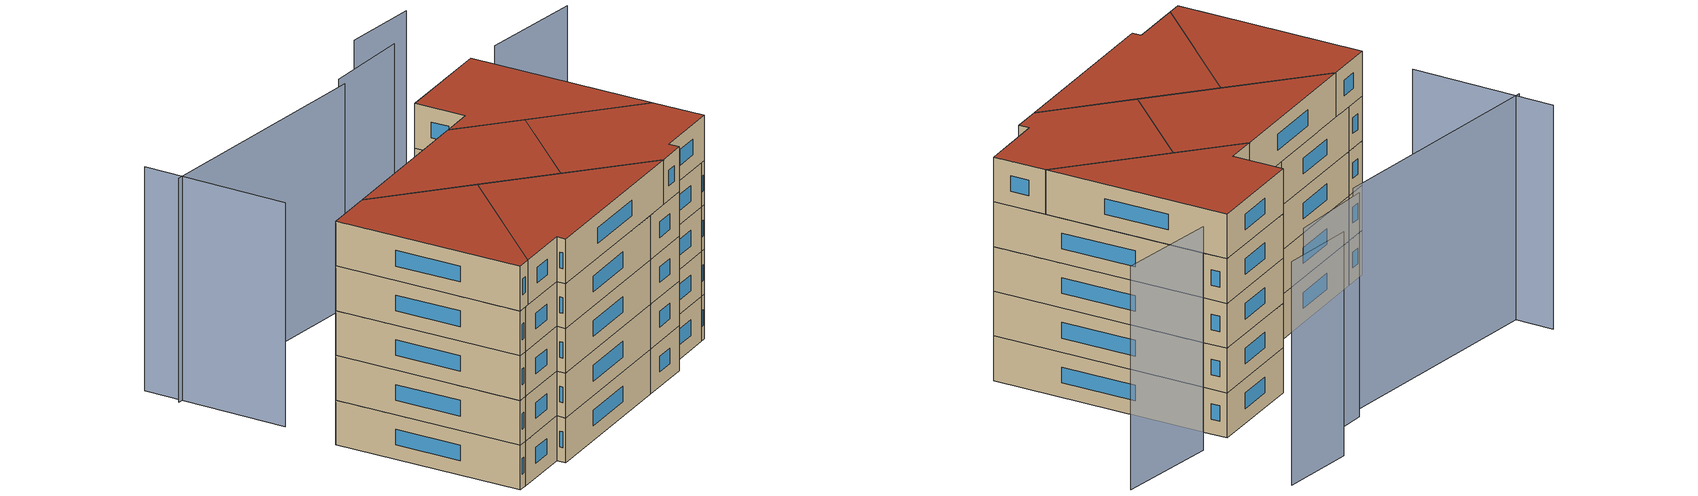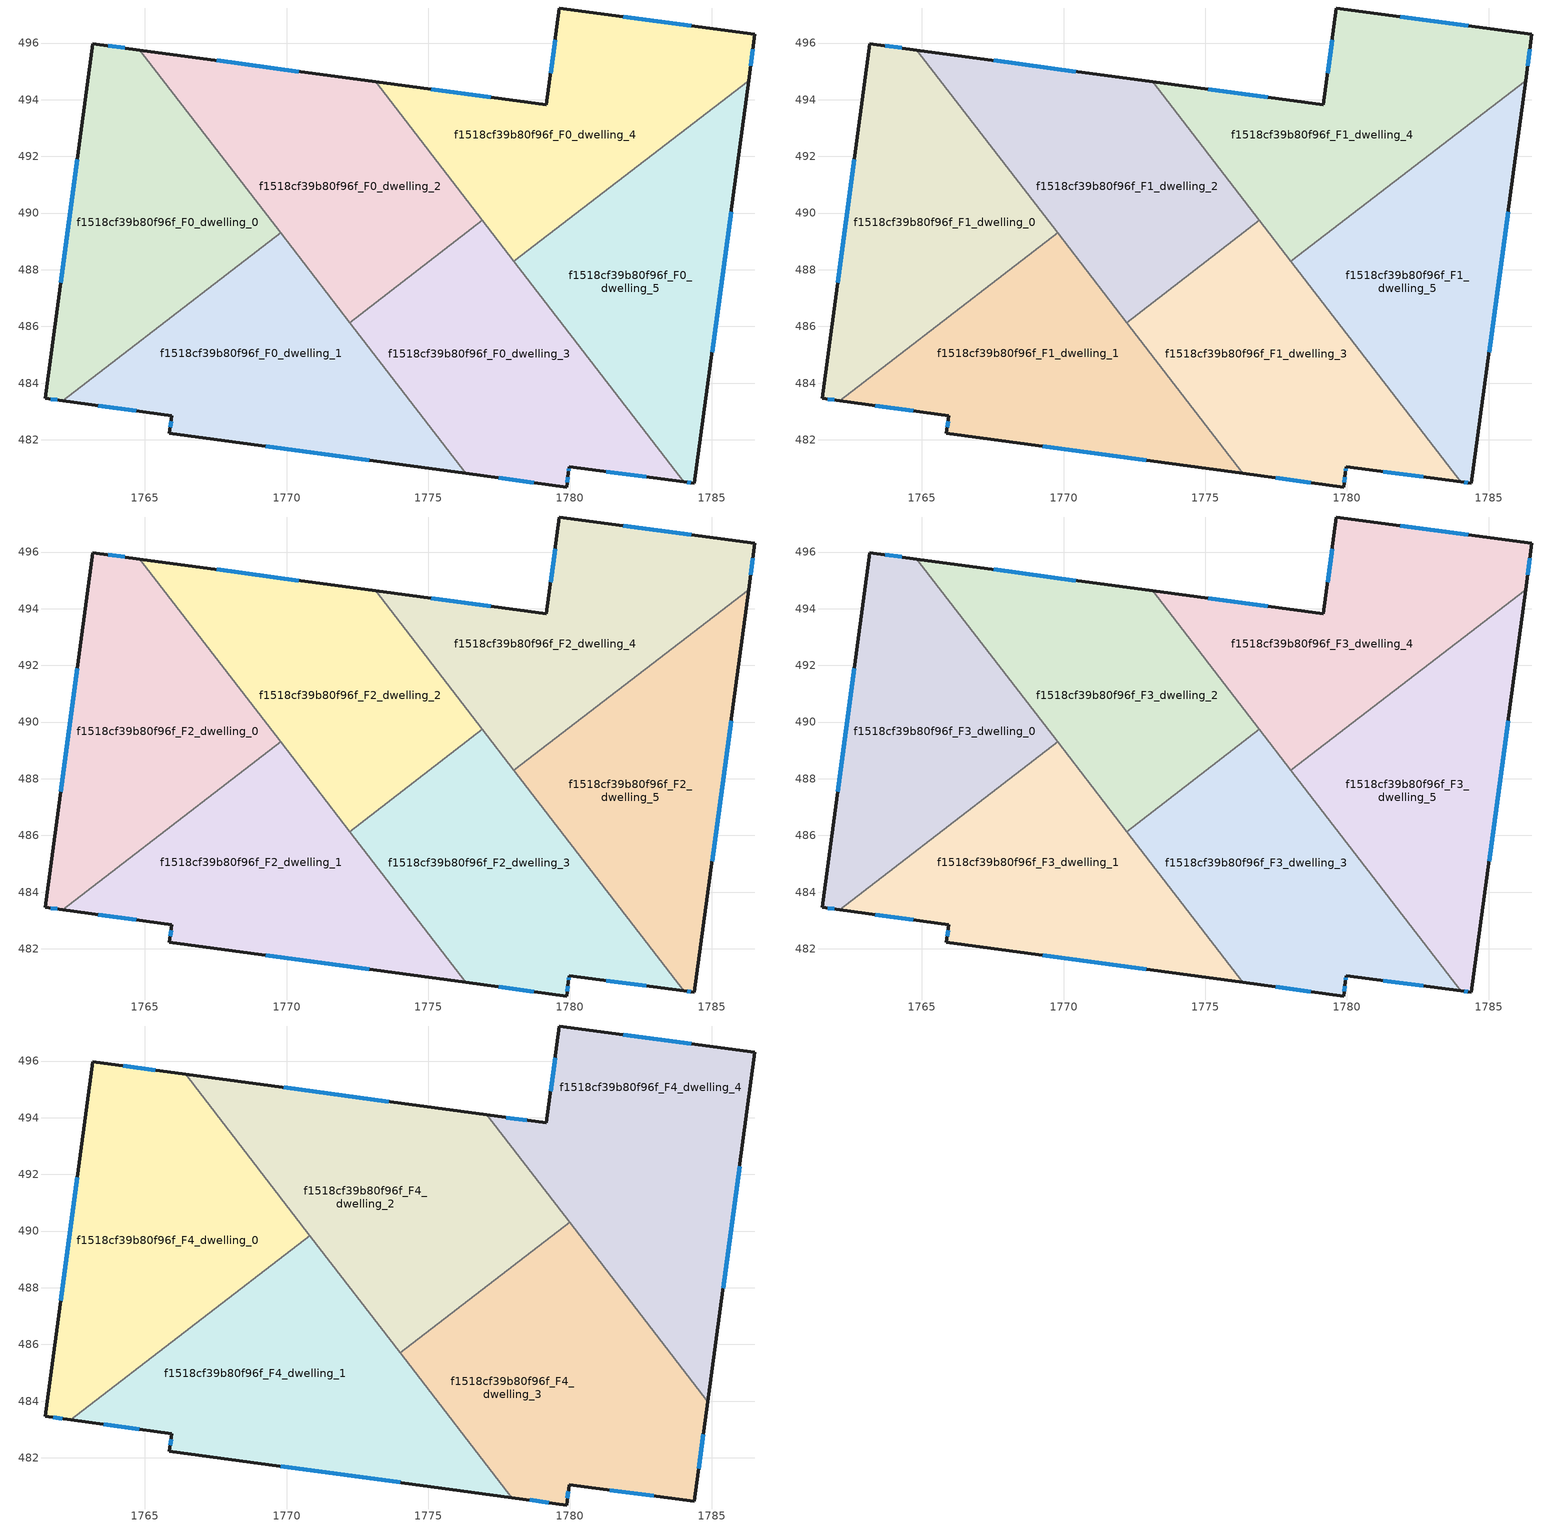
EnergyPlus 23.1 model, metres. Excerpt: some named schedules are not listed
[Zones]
f1518cf39b80f96f_F0_dwelling_0
 floor ground (EU_floor_Construction): 1764.82,495.75 1769.79,489.3 1762.11,483.38 1761.48,483.47 1763.17,495.98 z0
 wall outside (EU_wall_Construction): 1764.82,495.75 1763.17,495.98 1761.48,483.47 1762.11,483.38 z0:3
 wall to f1518cf39b80f96f_F0_dwelling_1 (EU_wall_Construction): 1762.11,483.38 1769.79,489.3 z0:3
 wall to f1518cf39b80f96f_F0_dwelling_2 (EU_wall_Construction): 1769.79,489.3 1764.82,495.75 z0:3
 window (EU_Window_Construction): 1764.29,495.82 1763.71,495.9 / 1761.68,483.44 1761.9,483.41 / 1762.62,491.91 1762.03,487.53 z0.98:2.02
f1518cf39b80f96f_F0_dwelling_1
 floor ground (EU_floor_Construction): 1769.79,489.3 1776.33,480.82 1765.87,482.24 1765.96,482.86 1762.11,483.38 z0
 wall outside (EU_wall_Construction): 1762.11,483.38 1765.96,482.86 1765.87,482.24 1776.33,480.82 z0:3
 wall to f1518cf39b80f96f_F0_dwelling_3 (EU_wall_Construction): 1776.33,480.82 1772.23,486.14 z0:3
 wall to f1518cf39b80f96f_F0_dwelling_2 (EU_wall_Construction): 1772.23,486.14 1769.79,489.3 z0:3
 window (EU_Window_Construction): 1765.93,482.65 1765.9,482.44 / 1763.36,483.21 1764.7,483.03 / 1769.27,481.77 1772.93,481.28 z0.98:2.02
f1518cf39b80f96f_F0_dwelling_2
 floor ground (EU_floor_Construction): 1773.14,494.63 1776.91,489.74 1772.23,486.14 1764.82,495.75 z0
 wall outside (EU_wall_Construction): 1773.14,494.63 1764.82,495.75 z0:3
 wall to f1518cf39b80f96f_F0_dwelling_3 (EU_wall_Construction): 1772.23,486.14 1776.91,489.74 z0:3
 wall to f1518cf39b80f96f_F0_dwelling_4 (EU_wall_Construction): 1776.91,489.74 1773.14,494.63 z0:3
 window (EU_Window_Construction): 1770.44,494.99 1767.53,495.39 z0.98:2.02
f1518cf39b80f96f_F0_dwelling_3
 floor ground (EU_floor_Construction): 1776.91,489.74 1784.01,480.52 1779.97,481.06 1779.94,480.84 1779.88,480.34 1776.33,480.82 1772.23,486.14 z0
 wall outside (EU_wall_Construction): 1776.33,480.82 1779.88,480.34 1779.94,480.84 1779.97,481.06 1784.01,480.52 z0:3
 wall to f1518cf39b80f96f_F0_dwelling_5 (EU_wall_Construction): 1784.01,480.52 1778.02,488.3 z0:3
 wall to f1518cf39b80f96f_F0_dwelling_4 (EU_wall_Construction): 1778.02,488.29 1776.91,489.74 z0:3
 window (EU_Window_Construction): 1779.9,480.5 1779.92,480.67 / 1777.48,480.66 1778.72,480.49 / 1781.28,480.88 1782.7,480.69 / 1779.95,480.91 1779.96,480.98 z0.98:2.02
f1518cf39b80f96f_F0_dwelling_4
 floor ground (EU_floor_Construction): 1786.53,496.31 1786.31,494.68 1778.02,488.29 1773.14,494.63 1779.17,493.82 1779.63,497.24 z0
 wall outside (EU_wall_Construction): 1786.31,494.68 1786.53,496.31 1779.63,497.24 1779.17,493.82 1773.14,494.63 z0:3
 wall to f1518cf39b80f96f_F0_dwelling_5 (EU_wall_Construction): 1778.02,488.29 1786.31,494.68 z0:3
 window (EU_Window_Construction): 1779.48,496.12 1779.32,494.93 / 1784.28,496.61 1781.87,496.93 / 1786.38,495.21 1786.46,495.78 / 1777.21,494.08 1775.1,494.36 z0.98:2.02
f1518cf39b80f96f_F0_dwelling_5
 floor ground (EU_floor_Construction): 1786.31,494.68 1784.39,480.47 1784.01,480.52 1778.02,488.29 z0
 wall outside (EU_wall_Construction): 1784.01,480.52 1784.39,480.47 1786.31,494.68 z0:3
 window (EU_Window_Construction): 1785.01,485.09 1785.68,490.06 / 1784.13,480.5 1784.27,480.48 z0.98:2.02
f1518cf39b80f96f_F1_dwelling_0
 floor to f1518cf39b80f96f_F0_dwelling_0 (EU_floor_Construction): 1764.82,495.75 1769.79,489.3 1762.11,483.38 1761.48,483.47 1763.17,495.98 z3
 wall outside (EU_wall_Construction): 1764.82,495.75 1763.17,495.98 1761.48,483.47 1762.11,483.38 z3:6
 wall to f1518cf39b80f96f_F1_dwelling_1 (EU_wall_Construction): 1762.11,483.38 1769.79,489.3 z3:6
 wall to f1518cf39b80f96f_F1_dwelling_2 (EU_wall_Construction): 1769.79,489.3 1764.82,495.75 z3:6
 window (EU_Window_Construction): 1764.29,495.82 1763.71,495.9 / 1761.68,483.44 1761.9,483.41 / 1762.62,491.91 1762.03,487.53 z3.98:5.02
f1518cf39b80f96f_F1_dwelling_1
 floor to f1518cf39b80f96f_F0_dwelling_1 (EU_floor_Construction): 1769.79,489.3 1776.33,480.82 1765.87,482.24 1765.96,482.86 1762.11,483.38 z3
 wall outside (EU_wall_Construction): 1762.11,483.38 1765.96,482.86 1765.87,482.24 1776.33,480.82 z3:6
 wall to f1518cf39b80f96f_F1_dwelling_3 (EU_wall_Construction): 1776.33,480.82 1772.23,486.14 z3:6
 wall to f1518cf39b80f96f_F1_dwelling_2 (EU_wall_Construction): 1772.23,486.14 1769.79,489.3 z3:6
 window (EU_Window_Construction): 1765.93,482.65 1765.9,482.44 / 1763.36,483.21 1764.7,483.03 / 1769.27,481.77 1772.93,481.28 z3.98:5.02
f1518cf39b80f96f_F1_dwelling_2
 floor to f1518cf39b80f96f_F0_dwelling_2 (EU_floor_Construction): 1773.14,494.63 1776.91,489.74 1772.23,486.14 1764.82,495.75 z3
 wall outside (EU_wall_Construction): 1773.14,494.63 1764.82,495.75 z3:6
 wall to f1518cf39b80f96f_F1_dwelling_3 (EU_wall_Construction): 1772.23,486.14 1776.91,489.74 z3:6
 wall to f1518cf39b80f96f_F1_dwelling_4 (EU_wall_Construction): 1776.91,489.74 1773.14,494.63 z3:6
 window (EU_Window_Construction): 1770.44,494.99 1767.53,495.39 z3.98:5.02
f1518cf39b80f96f_F1_dwelling_3
 floor to f1518cf39b80f96f_F0_dwelling_3 (EU_floor_Construction): 1776.91,489.74 1784.01,480.52 1779.97,481.06 1779.94,480.84 1779.88,480.34 1776.33,480.82 1772.23,486.14 z3
 wall outside (EU_wall_Construction): 1776.33,480.82 1779.88,480.34 1779.94,480.84 1779.97,481.06 1784.01,480.52 z3:6
 wall to f1518cf39b80f96f_F1_dwelling_5 (EU_wall_Construction): 1784.01,480.52 1778.02,488.3 z3:6
 wall to f1518cf39b80f96f_F1_dwelling_4 (EU_wall_Construction): 1778.02,488.29 1776.91,489.74 z3:6
 window (EU_Window_Construction): 1779.9,480.5 1779.92,480.67 / 1777.48,480.66 1778.72,480.49 / 1781.28,480.88 1782.7,480.69 / 1779.95,480.91 1779.96,480.98 z3.98:5.02
f1518cf39b80f96f_F1_dwelling_4
 floor to f1518cf39b80f96f_F0_dwelling_4 (EU_floor_Construction): 1786.53,496.31 1786.31,494.68 1778.02,488.29 1773.14,494.63 1779.17,493.82 1779.63,497.24 z3
 wall outside (EU_wall_Construction): 1786.31,494.68 1786.53,496.31 1779.63,497.24 1779.17,493.82 1773.14,494.63 z3:6
 wall to f1518cf39b80f96f_F1_dwelling_5 (EU_wall_Construction): 1778.02,488.29 1786.31,494.68 z3:6
 window (EU_Window_Construction): 1779.48,496.12 1779.32,494.93 / 1784.28,496.61 1781.87,496.93 / 1786.38,495.21 1786.46,495.78 / 1777.21,494.08 1775.1,494.36 z3.98:5.02
f1518cf39b80f96f_F1_dwelling_5
 floor to f1518cf39b80f96f_F0_dwelling_5 (EU_floor_Construction): 1786.31,494.68 1784.39,480.47 1784.01,480.52 1778.02,488.29 z3
 wall outside (EU_wall_Construction): 1784.01,480.52 1784.39,480.47 1786.31,494.68 z3:6
 window (EU_Window_Construction): 1785.01,485.09 1785.68,490.06 / 1784.13,480.5 1784.27,480.48 z3.98:5.02
f1518cf39b80f96f_F2_dwelling_0
 floor to f1518cf39b80f96f_F1_dwelling_0 (EU_floor_Construction): 1764.82,495.75 1769.79,489.3 1762.11,483.38 1761.48,483.47 1763.17,495.98 z6
 wall outside (EU_wall_Construction): 1764.82,495.75 1763.17,495.98 1761.48,483.47 1762.11,483.38 z6:9
 wall to f1518cf39b80f96f_F2_dwelling_1 (EU_wall_Construction): 1762.11,483.38 1769.79,489.3 z6:9
 wall to f1518cf39b80f96f_F2_dwelling_2 (EU_wall_Construction): 1769.79,489.3 1764.82,495.75 z6:9
 window (EU_Window_Construction): 1764.29,495.82 1763.71,495.9 / 1761.68,483.44 1761.9,483.41 / 1762.62,491.91 1762.03,487.53 z6.98:8.02
f1518cf39b80f96f_F2_dwelling_1
 floor to f1518cf39b80f96f_F1_dwelling_1 (EU_floor_Construction): 1769.79,489.3 1776.33,480.82 1765.87,482.24 1765.96,482.86 1762.11,483.38 z6
 wall outside (EU_wall_Construction): 1762.11,483.38 1765.96,482.86 1765.87,482.24 1776.33,480.82 z6:9
 wall to f1518cf39b80f96f_F2_dwelling_3 (EU_wall_Construction): 1776.33,480.82 1772.23,486.14 z6:9
 wall to f1518cf39b80f96f_F2_dwelling_2 (EU_wall_Construction): 1772.23,486.14 1769.79,489.3 z6:9
 window (EU_Window_Construction): 1765.93,482.65 1765.9,482.44 / 1763.36,483.21 1764.7,483.03 / 1769.27,481.77 1772.93,481.28 z6.98:8.02
f1518cf39b80f96f_F2_dwelling_2
 floor to f1518cf39b80f96f_F1_dwelling_2 (EU_floor_Construction): 1773.14,494.63 1776.91,489.74 1772.23,486.14 1764.82,495.75 z6
 wall outside (EU_wall_Construction): 1773.14,494.63 1764.82,495.75 z6:9
 wall to f1518cf39b80f96f_F2_dwelling_3 (EU_wall_Construction): 1772.23,486.14 1776.91,489.74 z6:9
 wall to f1518cf39b80f96f_F2_dwelling_4 (EU_wall_Construction): 1776.91,489.74 1773.14,494.63 z6:9
 window (EU_Window_Construction): 1770.44,494.99 1767.53,495.39 z6.98:8.02
f1518cf39b80f96f_F2_dwelling_3
 floor to f1518cf39b80f96f_F1_dwelling_3 (EU_floor_Construction): 1776.91,489.74 1784.01,480.52 1779.97,481.06 1779.94,480.84 1779.88,480.34 1776.33,480.82 1772.23,486.14 z6
 wall outside (EU_wall_Construction): 1776.33,480.82 1779.88,480.34 1779.94,480.84 1779.97,481.06 1784.01,480.52 z6:9
 wall to f1518cf39b80f96f_F2_dwelling_5 (EU_wall_Construction): 1784.01,480.52 1778.02,488.3 z6:9
 wall to f1518cf39b80f96f_F2_dwelling_4 (EU_wall_Construction): 1778.02,488.29 1776.91,489.74 z6:9
 window (EU_Window_Construction): 1779.9,480.5 1779.92,480.67 / 1777.48,480.66 1778.72,480.49 / 1781.28,480.88 1782.7,480.69 / 1779.95,480.91 1779.96,480.98 z6.98:8.02
f1518cf39b80f96f_F2_dwelling_4
 floor to f1518cf39b80f96f_F1_dwelling_4 (EU_floor_Construction): 1786.53,496.31 1786.31,494.68 1778.02,488.29 1773.14,494.63 1779.17,493.82 1779.63,497.24 z6
 wall outside (EU_wall_Construction): 1786.31,494.68 1786.53,496.31 1779.63,497.24 1779.17,493.82 1773.14,494.63 z6:9
 wall to f1518cf39b80f96f_F2_dwelling_5 (EU_wall_Construction): 1778.02,488.29 1786.31,494.68 z6:9
 window (EU_Window_Construction): 1779.48,496.12 1779.32,494.93 / 1784.28,496.61 1781.87,496.93 / 1786.38,495.21 1786.46,495.78 / 1777.21,494.08 1775.1,494.36 z6.98:8.02
f1518cf39b80f96f_F2_dwelling_5
 floor to f1518cf39b80f96f_F1_dwelling_5 (EU_floor_Construction): 1786.31,494.68 1784.39,480.47 1784.01,480.52 1778.02,488.29 z6
 wall outside (EU_wall_Construction): 1784.01,480.52 1784.39,480.47 1786.31,494.68 z6:9
 window (EU_Window_Construction): 1785.01,485.09 1785.68,490.06 / 1784.13,480.5 1784.27,480.48 z6.98:8.02
f1518cf39b80f96f_F3_dwelling_0
 floor to f1518cf39b80f96f_F2_dwelling_0 (EU_floor_Construction): 1764.82,495.75 1769.79,489.3 1762.11,483.38 1761.48,483.47 1763.17,495.98 z9
 wall outside (EU_wall_Construction): 1764.82,495.75 1763.17,495.98 1761.48,483.47 1762.11,483.38 z9:12
 wall to f1518cf39b80f96f_F3_dwelling_1 (EU_wall_Construction): 1762.11,483.38 1769.79,489.3 z9:12
 wall to f1518cf39b80f96f_F3_dwelling_2 (EU_wall_Construction): 1769.79,489.3 1764.82,495.75 z9:12
 window (EU_Window_Construction): 1764.29,495.82 1763.71,495.9 / 1761.68,483.44 1761.9,483.41 / 1762.62,491.91 1762.03,487.53 z9.98:11.02
f1518cf39b80f96f_F3_dwelling_1
 floor to f1518cf39b80f96f_F2_dwelling_1 (EU_floor_Construction): 1769.79,489.3 1776.33,480.82 1765.87,482.24 1765.96,482.86 1762.11,483.38 z9
 wall outside (EU_wall_Construction): 1762.11,483.38 1765.96,482.86 1765.87,482.24 1776.33,480.82 z9:12
 wall to f1518cf39b80f96f_F3_dwelling_3 (EU_wall_Construction): 1776.33,480.82 1772.23,486.14 z9:12
 wall to f1518cf39b80f96f_F3_dwelling_2 (EU_wall_Construction): 1772.23,486.14 1769.79,489.3 z9:12
 window (EU_Window_Construction): 1765.93,482.65 1765.9,482.44 / 1763.36,483.21 1764.7,483.03 / 1769.27,481.77 1772.93,481.28 z9.98:11.02
f1518cf39b80f96f_F3_dwelling_2
 floor to f1518cf39b80f96f_F2_dwelling_2 (EU_floor_Construction): 1773.14,494.63 1776.91,489.74 1772.23,486.14 1764.82,495.75 z9
 wall outside (EU_wall_Construction): 1773.14,494.63 1764.82,495.75 z9:12
 wall to f1518cf39b80f96f_F3_dwelling_3 (EU_wall_Construction): 1772.23,486.14 1776.91,489.74 z9:12
 wall to f1518cf39b80f96f_F3_dwelling_4 (EU_wall_Construction): 1776.91,489.74 1773.14,494.63 z9:12
 window (EU_Window_Construction): 1770.44,494.99 1767.53,495.39 z9.98:11.02
 ceiling adiabatic (EU_roof_Construction): 1776.91,489.74 1773.14,494.63 1766.44,495.53 1773.14,486.84 z12
f1518cf39b80f96f_F3_dwelling_3
 floor to f1518cf39b80f96f_F2_dwelling_3 (EU_floor_Construction): 1776.91,489.74 1784.01,480.52 1779.97,481.06 1779.94,480.84 1779.88,480.34 1776.33,480.82 1772.23,486.14 z9
 wall outside (EU_wall_Construction): 1776.33,480.82 1779.88,480.34 1779.94,480.84 1779.97,481.06 1784.01,480.52 z9:12
 wall to f1518cf39b80f96f_F3_dwelling_5 (EU_wall_Construction): 1784.01,480.52 1778.02,488.3 z9:12
 wall to f1518cf39b80f96f_F3_dwelling_4 (EU_wall_Construction): 1778.02,488.29 1776.91,489.74 z9:12
 window (EU_Window_Construction): 1779.9,480.5 1779.92,480.67 / 1777.48,480.66 1778.72,480.49 / 1781.28,480.88 1782.7,480.69 / 1779.95,480.91 1779.96,480.98 z9.98:11.02
f1518cf39b80f96f_F3_dwelling_4
 floor to f1518cf39b80f96f_F2_dwelling_4 (EU_floor_Construction): 1786.53,496.31 1786.31,494.68 1778.02,488.29 1773.14,494.63 1779.17,493.82 1779.63,497.24 z9
 wall outside (EU_wall_Construction): 1786.31,494.68 1786.53,496.31 1779.63,497.24 1779.17,493.82 1773.14,494.63 z9:12
 wall to f1518cf39b80f96f_F3_dwelling_5 (EU_wall_Construction): 1778.02,488.29 1786.31,494.68 z9:12
 window (EU_Window_Construction): 1779.48,496.12 1779.32,494.93 / 1784.28,496.61 1781.87,496.93 / 1786.38,495.21 1786.46,495.78 / 1777.21,494.08 1775.1,494.36 z9.98:11.02
f1518cf39b80f96f_F3_dwelling_5
 floor to f1518cf39b80f96f_F2_dwelling_5 (EU_floor_Construction): 1786.31,494.68 1784.39,480.47 1784.01,480.52 1778.02,488.29 z9
 wall outside (EU_wall_Construction): 1784.01,480.52 1784.39,480.47 1786.31,494.68 z9:12
 window (EU_Window_Construction): 1785.01,485.09 1785.68,490.06 / 1784.13,480.5 1784.27,480.48 z9.98:11.02
 ceiling adiabatic (EU_roof_Construction): 1784.86,483.98 1786.31,494.68 1780.23,489.99 z12
f1518cf39b80f96f_F4_dwelling_0
 floor to f1518cf39b80f96f_F3_dwelling_0 (EU_floor_Construction): 1764.82,495.75 1769.79,489.3 1762.11,483.38 1761.48,483.47 1763.17,495.98 z12
 floor to f1518cf39b80f96f_F3_dwelling_2 (EU_floor_Construction): 1766.44,495.53 1770.82,489.84 1769.91,489.14 1764.82,495.75 z12
 floor to f1518cf39b80f96f_F3_dwelling_1 (EU_floor_Construction): 1769.79,489.3 1769.91,489.14 1762.38,483.34 1762.11,483.38 z12
 wall outside (EU_wall_Construction): 1766.44,495.53 1763.17,495.98 1761.48,483.47 1762.38,483.34 z12:15
 wall to f1518cf39b80f96f_F4_dwelling_1 (EU_wall_Construction): 1762.38,483.34 1770.82,489.84 z12:15
 wall to f1518cf39b80f96f_F4_dwelling_2 (EU_wall_Construction): 1770.82,489.84 1766.44,495.53 z12:15
 window (EU_Window_Construction): 1765.37,495.68 1764.23,495.83 / 1761.77,483.43 1762.09,483.38 / 1762.62,491.91 1762.03,487.53 z12.98:14.02
 roof outside (EU_roof_Construction): 1770.82,489.84 1766.44,495.53 1763.17,495.98 1761.48,483.47 1762.38,483.34 z15
f1518cf39b80f96f_F4_dwelling_1
 floor to f1518cf39b80f96f_F3_dwelling_1 (EU_floor_Construction): 1769.91,489.14 1776.33,480.82 1765.87,482.24 1765.96,482.86 1762.38,483.34 z12
 floor to f1518cf39b80f96f_F3_dwelling_3 (EU_floor_Construction): 1773.14,486.84 1777.94,480.6 1776.33,480.82 1772.23,486.14 z12
 floor to f1518cf39b80f96f_F3_dwelling_2 (EU_floor_Construction): 1770.82,489.84 1773.14,486.84 1772.23,486.14 1769.91,489.14 z12
 wall outside (EU_wall_Construction): 1762.38,483.34 1765.96,482.86 1765.87,482.24 1777.94,480.6 z12:15
 wall to f1518cf39b80f96f_F4_dwelling_3 (EU_wall_Construction): 1777.94,480.6 1774.01,485.7 z12:15
 wall to f1518cf39b80f96f_F4_dwelling_2 (EU_wall_Construction): 1774.01,485.7 1770.82,489.84 z12:15
 window (EU_Window_Construction): 1765.93,482.65 1765.9,482.44 / 1763.55,483.18 1764.79,483.01 / 1769.79,481.7 1774.02,481.13 z12.98:14.02
 roof outside (EU_roof_Construction): 1777.94,480.6 1770.82,489.84 1762.38,483.34 1765.96,482.86 1765.87,482.24 z15
f1518cf39b80f96f_F4_dwelling_2
 floor to f1518cf39b80f96f_F3_dwelling_3 (EU_floor_Construction): 1776.91,489.74 1777.78,488.61 1774.01,485.7 1773.14,486.84 z12
 floor to f1518cf39b80f96f_F3_dwelling_4 (EU_floor_Construction): 1777.06,494.1 1779.99,490.3 1777.78,488.61 1773.14,494.63 z12
 floor adiabatic (EU_floor_Construction): 1773.14,494.63 1776.91,489.74 1773.14,486.84 1766.44,495.53 z12
 wall outside (EU_wall_Construction): 1777.06,494.1 1766.44,495.53 z12:15
 wall to f1518cf39b80f96f_F4_dwelling_3 (EU_wall_Construction): 1774.01,485.7 1779.99,490.3 z12:15
 wall to f1518cf39b80f96f_F4_dwelling_4 (EU_wall_Construction): 1779.99,490.3 1777.06,494.1 z12:15
 window (EU_Window_Construction): 1773.61,494.57 1769.89,495.07 z12.98:14.02
 roof outside (EU_roof_Construction): 1779.99,490.3 1777.06,494.1 1766.44,495.53 1774.01,485.7 z15
f1518cf39b80f96f_F4_dwelling_3
 floor to f1518cf39b80f96f_F3_dwelling_3 (EU_floor_Construction): 1777.78,488.61 1784.01,480.52 1779.97,481.06 1779.88,480.34 1777.94,480.6 1774.01,485.7 z12
 floor to f1518cf39b80f96f_F3_dwelling_4 (EU_floor_Construction): 1779.99,490.3 1780.23,489.99 1778.02,488.3 1777.78,488.61 z12
 floor to f1518cf39b80f96f_F3_dwelling_5 (EU_floor_Construction): 1780.23,489.99 1784.86,483.98 1784.39,480.47 1784.01,480.52 1778.02,488.3 z12
 wall outside (EU_wall_Construction): 1777.94,480.6 1779.88,480.34 1779.97,481.06 1784.39,480.47 1784.86,483.98 z12:15
 wall to f1518cf39b80f96f_F4_dwelling_4 (EU_wall_Construction): 1784.86,483.98 1779.99,490.3 z12:15
 window (EU_Window_Construction): 1779.91,480.57 1779.94,480.82 / 1778.57,480.51 1779.25,480.42 / 1784.54,481.61 1784.71,482.83 / 1781.4,480.86 1782.95,480.66 z12.98:14.02
 roof outside (EU_roof_Construction): 1784.39,480.47 1784.86,483.98 1779.99,490.3 1774.01,485.7 1777.94,480.6 1779.88,480.34 1779.97,481.06 z15
f1518cf39b80f96f_F4_dwelling_4
 floor to f1518cf39b80f96f_F3_dwelling_4 (EU_floor_Construction): 1786.53,496.31 1786.31,494.68 1780.23,489.99 1777.06,494.1 1779.17,493.82 1779.63,497.24 z12
 floor adiabatic (EU_floor_Construction): 1786.31,494.68 1784.86,483.98 1780.23,489.99 z12
 wall outside (EU_wall_Construction): 1784.86,483.98 1786.53,496.31 1779.63,497.24 1779.17,493.82 1777.06,494.1 z12:15
 window (EU_Window_Construction): 1785.4,487.99 1785.99,492.3 / 1778.48,493.91 1777.75,494.01 / 1779.48,496.12 1779.32,494.93 / 1784.28,496.61 1781.87,496.93 z12.98:14.02
 roof outside (EU_roof_Construction): 1784.86,483.98 1786.53,496.31 1779.63,497.24 1779.17,493.82 1777.06,494.1 z15
shading: 1795.14,493.41 1788.61,495.55 / 1765.86,509.31 1764.35,499.69 / 1791.09,502.19 1786.24,503.68 / 1786.65,501.27 1781.01,502.67 / 1780.58,502.1 1765.14,506.84 z0:15
[Building]
EU S2 Campaign: North Axis=0; Terrain=City; Solar Distribution=FullExterior
[Site:Location]
Bologna: Latitude=44.5; Longitude=11.25; Time Zone=1; Elevation=37
[SizingPeriod:WeatherFileDays]
AnnualSizingPeriod: Begin Month=1; Begin Day of Month=1; End Month=12; End Day of Month=31; Day of Week for Start Day=Monday; Use Weather File Daylight Saving Period=No; Use Weather File Rain and Snow Indicators=No
[MATERIAL]
EU_InternalMass_Material: Roughness=MediumRough; Thickness=0.1; Conductivity=1; Density=1800; Specific Heat=900; Thermal Absorptance=0.9; Solar Absorptance=0.7; Visible Absorptance=0.7
[MATERIAL:NOMASS] Roughness=MediumRough; Thermal Absorptance=0.9; Solar Absorptance=0.7; Visible Absorptance=0.7
Name | Thermal Resistance
EU_wall_NoMass | 0.905828
EU_roof_NoMass | 0.37593
EU_floor_NoMass | 0.67114
[WINDOWMATERIAL:SIMPLEGLAZINGSYSTEM]
EU_Window_SimpleGlazing: UFactor=4.52486; Solar Heat Gain Coefficient=0.85; Visible Transmittance=0.85
[CONSTRUCTION]
EU_wall_Construction: EU_wall_NoMass
EU_roof_Construction: EU_roof_NoMass
EU_floor_Construction: EU_floor_NoMass
EU_Window_Construction: EU_Window_SimpleGlazing
EU_InternalMass_Construction: EU_InternalMass_Material
[ZONE] Type=1; Multiplier=1; Ceiling Height=autocalculate; Floor Area=autocalculate; Part of Total Floor Area=Yes
Name | Volume
f1518cf39b80f96f_F0_dwelling_0; f1518cf39b80f96f_F1_dwelling_0; f1518cf39b80f96f_F2_dwelling_0; f1518cf39b80f96f_F3_dwelling_0 | 162.171
f1518cf39b80f96f_F4_dwelling_0 | 194.563
f1518cf39b80f96f_F0_dwelling_1; f1518cf39b80f96f_F1_dwelling_1; f1518cf39b80f96f_F2_dwelling_1; f1518cf39b80f96f_F3_dwelling_1 | 162.149
f1518cf39b80f96f_F4_dwelling_1 | 194.573
f1518cf39b80f96f_F0_dwelling_2; f1518cf39b80f96f_F1_dwelling_2; f1518cf39b80f96f_F2_dwelling_2; f1518cf39b80f96f_F3_dwelling_2 | 162.108
f1518cf39b80f96f_F4_dwelling_2 | 194.574
f1518cf39b80f96f_F0_dwelling_3; f1518cf39b80f96f_F1_dwelling_3; f1518cf39b80f96f_F2_dwelling_3; f1518cf39b80f96f_F3_dwelling_3 | 162.141
f1518cf39b80f96f_F4_dwelling_3 | 194.568
f1518cf39b80f96f_F0_dwelling_4; f1518cf39b80f96f_F1_dwelling_4; f1518cf39b80f96f_F2_dwelling_4; f1518cf39b80f96f_F3_dwelling_4 | 162.144
f1518cf39b80f96f_F4_dwelling_4 | 194.569
f1518cf39b80f96f_F0_dwelling_5; f1518cf39b80f96f_F1_dwelling_5; f1518cf39b80f96f_F2_dwelling_5; f1518cf39b80f96f_F3_dwelling_5 | 162.163
[INTERNALMASS] Construction=EU_InternalMass_Construction
Name | Zone or ZoneList | Surface Area
f1518cf39b80f96f_F0_dwelling_0_EU_InternalMass | f1518cf39b80f96f_F0_dwelling_0 | 54.0568
f1518cf39b80f96f_F0_dwelling_1_EU_InternalMass | f1518cf39b80f96f_F0_dwelling_1 | 54.051
f1518cf39b80f96f_F0_dwelling_2_EU_InternalMass | f1518cf39b80f96f_F0_dwelling_2 | 54.0375
f1518cf39b80f96f_F0_dwelling_3_EU_InternalMass | f1518cf39b80f96f_F0_dwelling_3 | 54.0474
f1518cf39b80f96f_F0_dwelling_4_EU_InternalMass | f1518cf39b80f96f_F0_dwelling_4 | 54.0488
f1518cf39b80f96f_F0_dwelling_5_EU_InternalMass | f1518cf39b80f96f_F0_dwelling_5 | 54.0557
f1518cf39b80f96f_F1_dwelling_0_EU_InternalMass | f1518cf39b80f96f_F1_dwelling_0 | 54.0568
f1518cf39b80f96f_F1_dwelling_1_EU_InternalMass | f1518cf39b80f96f_F1_dwelling_1 | 54.051
f1518cf39b80f96f_F1_dwelling_2_EU_InternalMass | f1518cf39b80f96f_F1_dwelling_2 | 54.0375
f1518cf39b80f96f_F1_dwelling_3_EU_InternalMass | f1518cf39b80f96f_F1_dwelling_3 | 54.0474
f1518cf39b80f96f_F1_dwelling_4_EU_InternalMass | f1518cf39b80f96f_F1_dwelling_4 | 54.0488
f1518cf39b80f96f_F1_dwelling_5_EU_InternalMass | f1518cf39b80f96f_F1_dwelling_5 | 54.0557
f1518cf39b80f96f_F2_dwelling_0_EU_InternalMass | f1518cf39b80f96f_F2_dwelling_0 | 54.0568
f1518cf39b80f96f_F2_dwelling_1_EU_InternalMass | f1518cf39b80f96f_F2_dwelling_1 | 54.051
f1518cf39b80f96f_F2_dwelling_2_EU_InternalMass | f1518cf39b80f96f_F2_dwelling_2 | 54.0375
f1518cf39b80f96f_F2_dwelling_3_EU_InternalMass | f1518cf39b80f96f_F2_dwelling_3 | 54.0474
f1518cf39b80f96f_F2_dwelling_4_EU_InternalMass | f1518cf39b80f96f_F2_dwelling_4 | 54.0488
f1518cf39b80f96f_F2_dwelling_5_EU_InternalMass | f1518cf39b80f96f_F2_dwelling_5 | 54.0557
f1518cf39b80f96f_F3_dwelling_0_EU_InternalMass | f1518cf39b80f96f_F3_dwelling_0 | 54.0568
f1518cf39b80f96f_F3_dwelling_1_EU_InternalMass | f1518cf39b80f96f_F3_dwelling_1 | 54.051
f1518cf39b80f96f_F3_dwelling_2_EU_InternalMass | f1518cf39b80f96f_F3_dwelling_2 | 54.0375
f1518cf39b80f96f_F3_dwelling_3_EU_InternalMass | f1518cf39b80f96f_F3_dwelling_3 | 54.0474
f1518cf39b80f96f_F3_dwelling_4_EU_InternalMass | f1518cf39b80f96f_F3_dwelling_4 | 54.0488
f1518cf39b80f96f_F3_dwelling_5_EU_InternalMass | f1518cf39b80f96f_F3_dwelling_5 | 54.0557
f1518cf39b80f96f_F4_dwelling_0_EU_InternalMass | f1518cf39b80f96f_F4_dwelling_0 | 64.8548
f1518cf39b80f96f_F4_dwelling_1_EU_InternalMass | f1518cf39b80f96f_F4_dwelling_1 | 64.8582
f1518cf39b80f96f_F4_dwelling_2_EU_InternalMass | f1518cf39b80f96f_F4_dwelling_2 | 64.8589
f1518cf39b80f96f_F4_dwelling_3_EU_InternalMass | f1518cf39b80f96f_F4_dwelling_3 | 64.8556
f1518cf39b80f96f_F4_dwelling_4_EU_InternalMass | f1518cf39b80f96f_F4_dwelling_4 | 64.8563
[OTHEREQUIPMENT] Fuel Type=Electricity; Design Level Calculation Method=Watts/Area; Power per Zone Floor Area=1; Fraction Latent=0; Fraction Radiant=0; Fraction Lost=0; Carbon Dioxide Generation Rate=0; EndUse Subcategory=EU_Step8_InternalGains
Name | Zone or ZoneList or Space or SpaceList | Schedule
EU_Step8_InternalGain_f1518cf39b80f96f_F0_dwelling_0_f000 | f1518cf39b80f96f_F0_dwelling_0 | EU_Step8_GainSchedule_f1518cf39b80f96f_F0_dwelling_0_f000
EU_Step8_InternalGain_f1518cf39b80f96f_F0_dwelling_1_f000 | f1518cf39b80f96f_F0_dwelling_1 | EU_Step8_GainSchedule_f1518cf39b80f96f_F0_dwelling_1_f000
EU_Step8_InternalGain_f1518cf39b80f96f_F0_dwelling_2_f000 | f1518cf39b80f96f_F0_dwelling_2 | EU_Step8_GainSchedule_f1518cf39b80f96f_F0_dwelling_2_f000
EU_Step8_InternalGain_f1518cf39b80f96f_F0_dwelling_3_f000 | f1518cf39b80f96f_F0_dwelling_3 | EU_Step8_GainSchedule_f1518cf39b80f96f_F0_dwelling_3_f000
EU_Step8_InternalGain_f1518cf39b80f96f_F0_dwelling_4_f000 | f1518cf39b80f96f_F0_dwelling_4 | EU_Step8_GainSchedule_f1518cf39b80f96f_F0_dwelling_4_f000
EU_Step8_InternalGain_f1518cf39b80f96f_F0_dwelling_5_f000 | f1518cf39b80f96f_F0_dwelling_5 | EU_Step8_GainSchedule_f1518cf39b80f96f_F0_dwelling_5_f000
EU_Step8_InternalGain_f1518cf39b80f96f_F1_dwelling_0_f000 | f1518cf39b80f96f_F1_dwelling_0 | EU_Step8_GainSchedule_f1518cf39b80f96f_F1_dwelling_0_f000
EU_Step8_InternalGain_f1518cf39b80f96f_F1_dwelling_1_f000 | f1518cf39b80f96f_F1_dwelling_1 | EU_Step8_GainSchedule_f1518cf39b80f96f_F1_dwelling_1_f000
EU_Step8_InternalGain_f1518cf39b80f96f_F1_dwelling_2_f000 | f1518cf39b80f96f_F1_dwelling_2 | EU_Step8_GainSchedule_f1518cf39b80f96f_F1_dwelling_2_f000
EU_Step8_InternalGain_f1518cf39b80f96f_F1_dwelling_3_f000 | f1518cf39b80f96f_F1_dwelling_3 | EU_Step8_GainSchedule_f1518cf39b80f96f_F1_dwelling_3_f000
EU_Step8_InternalGain_f1518cf39b80f96f_F1_dwelling_4_f000 | f1518cf39b80f96f_F1_dwelling_4 | EU_Step8_GainSchedule_f1518cf39b80f96f_F1_dwelling_4_f000
EU_Step8_InternalGain_f1518cf39b80f96f_F1_dwelling_5_f000 | f1518cf39b80f96f_F1_dwelling_5 | EU_Step8_GainSchedule_f1518cf39b80f96f_F1_dwelling_5_f000
EU_Step8_InternalGain_f1518cf39b80f96f_F2_dwelling_0_f000 | f1518cf39b80f96f_F2_dwelling_0 | EU_Step8_GainSchedule_f1518cf39b80f96f_F2_dwelling_0_f000
EU_Step8_InternalGain_f1518cf39b80f96f_F2_dwelling_1_f000 | f1518cf39b80f96f_F2_dwelling_1 | EU_Step8_GainSchedule_f1518cf39b80f96f_F2_dwelling_1_f000
EU_Step8_InternalGain_f1518cf39b80f96f_F2_dwelling_2_f000 | f1518cf39b80f96f_F2_dwelling_2 | EU_Step8_GainSchedule_f1518cf39b80f96f_F2_dwelling_2_f000
EU_Step8_InternalGain_f1518cf39b80f96f_F2_dwelling_3_f000 | f1518cf39b80f96f_F2_dwelling_3 | EU_Step8_GainSchedule_f1518cf39b80f96f_F2_dwelling_3_f000
EU_Step8_InternalGain_f1518cf39b80f96f_F2_dwelling_4_f000 | f1518cf39b80f96f_F2_dwelling_4 | EU_Step8_GainSchedule_f1518cf39b80f96f_F2_dwelling_4_f000
EU_Step8_InternalGain_f1518cf39b80f96f_F2_dwelling_5_f000 | f1518cf39b80f96f_F2_dwelling_5 | EU_Step8_GainSchedule_f1518cf39b80f96f_F2_dwelling_5_f000
EU_Step8_InternalGain_f1518cf39b80f96f_F3_dwelling_0_f000 | f1518cf39b80f96f_F3_dwelling_0 | EU_Step8_GainSchedule_f1518cf39b80f96f_F3_dwelling_0_f000
EU_Step8_InternalGain_f1518cf39b80f96f_F3_dwelling_1_f000 | f1518cf39b80f96f_F3_dwelling_1 | EU_Step8_GainSchedule_f1518cf39b80f96f_F3_dwelling_1_f000
EU_Step8_InternalGain_f1518cf39b80f96f_F3_dwelling_2_f000 | f1518cf39b80f96f_F3_dwelling_2 | EU_Step8_GainSchedule_f1518cf39b80f96f_F3_dwelling_2_f000
EU_Step8_InternalGain_f1518cf39b80f96f_F3_dwelling_3_f000 | f1518cf39b80f96f_F3_dwelling_3 | EU_Step8_GainSchedule_f1518cf39b80f96f_F3_dwelling_3_f000
EU_Step8_InternalGain_f1518cf39b80f96f_F3_dwelling_4_f000 | f1518cf39b80f96f_F3_dwelling_4 | EU_Step8_GainSchedule_f1518cf39b80f96f_F3_dwelling_4_f000
EU_Step8_InternalGain_f1518cf39b80f96f_F3_dwelling_5_f000 | f1518cf39b80f96f_F3_dwelling_5 | EU_Step8_GainSchedule_f1518cf39b80f96f_F3_dwelling_5_f000
EU_Step8_InternalGain_f1518cf39b80f96f_F4_dwelling_0_f000 | f1518cf39b80f96f_F4_dwelling_0 | EU_Step8_GainSchedule_f1518cf39b80f96f_F4_dwelling_0_f000
EU_Step8_InternalGain_f1518cf39b80f96f_F4_dwelling_1_f000 | f1518cf39b80f96f_F4_dwelling_1 | EU_Step8_GainSchedule_f1518cf39b80f96f_F4_dwelling_1_f000
EU_Step8_InternalGain_f1518cf39b80f96f_F4_dwelling_2_f000 | f1518cf39b80f96f_F4_dwelling_2 | EU_Step8_GainSchedule_f1518cf39b80f96f_F4_dwelling_2_f000
EU_Step8_InternalGain_f1518cf39b80f96f_F4_dwelling_3_f000 | f1518cf39b80f96f_F4_dwelling_3 | EU_Step8_GainSchedule_f1518cf39b80f96f_F4_dwelling_3_f000
EU_Step8_InternalGain_f1518cf39b80f96f_F4_dwelling_4_f000 | f1518cf39b80f96f_F4_dwelling_4 | EU_Step8_GainSchedule_f1518cf39b80f96f_F4_dwelling_4_f000
[ZONEVENTILATION:DESIGNFLOWRATE] Schedule=EU_AlwaysOn; Design Flow Rate Calculation Method=AirChanges/Hour; Air Changes per Hour=0.73129; Ventilation Type=Natural; Fan Pressure Rise=0; Fan Total Efficiency=1; Constant Term Coefficient=1; Temperature Term Coefficient=0; Velocity Term Coefficient=0; Velocity Squared Term Coefficient=0; Minimum Indoor Temperature=-100; Maximum Indoor Temperature=100; Delta Temperature=-100; Minimum Outdoor Temperature=-100; Maximum Outdoor Temperature=100; Maximum Wind Speed=40
Name | Zone or ZoneList or Space or SpaceList
EU_ConstantAir_f1518cf39b80f96f_F0_dwelling_0 | f1518cf39b80f96f_F0_dwelling_0
EU_ConstantAir_f1518cf39b80f96f_F0_dwelling_1 | f1518cf39b80f96f_F0_dwelling_1
EU_ConstantAir_f1518cf39b80f96f_F0_dwelling_2 | f1518cf39b80f96f_F0_dwelling_2
EU_ConstantAir_f1518cf39b80f96f_F0_dwelling_3 | f1518cf39b80f96f_F0_dwelling_3
EU_ConstantAir_f1518cf39b80f96f_F0_dwelling_4 | f1518cf39b80f96f_F0_dwelling_4
EU_ConstantAir_f1518cf39b80f96f_F0_dwelling_5 | f1518cf39b80f96f_F0_dwelling_5
EU_ConstantAir_f1518cf39b80f96f_F1_dwelling_0 | f1518cf39b80f96f_F1_dwelling_0
EU_ConstantAir_f1518cf39b80f96f_F1_dwelling_1 | f1518cf39b80f96f_F1_dwelling_1
EU_ConstantAir_f1518cf39b80f96f_F1_dwelling_2 | f1518cf39b80f96f_F1_dwelling_2
EU_ConstantAir_f1518cf39b80f96f_F1_dwelling_3 | f1518cf39b80f96f_F1_dwelling_3
EU_ConstantAir_f1518cf39b80f96f_F1_dwelling_4 | f1518cf39b80f96f_F1_dwelling_4
EU_ConstantAir_f1518cf39b80f96f_F1_dwelling_5 | f1518cf39b80f96f_F1_dwelling_5
EU_ConstantAir_f1518cf39b80f96f_F2_dwelling_0 | f1518cf39b80f96f_F2_dwelling_0
EU_ConstantAir_f1518cf39b80f96f_F2_dwelling_1 | f1518cf39b80f96f_F2_dwelling_1
EU_ConstantAir_f1518cf39b80f96f_F2_dwelling_2 | f1518cf39b80f96f_F2_dwelling_2
EU_ConstantAir_f1518cf39b80f96f_F2_dwelling_3 | f1518cf39b80f96f_F2_dwelling_3
EU_ConstantAir_f1518cf39b80f96f_F2_dwelling_4 | f1518cf39b80f96f_F2_dwelling_4
EU_ConstantAir_f1518cf39b80f96f_F2_dwelling_5 | f1518cf39b80f96f_F2_dwelling_5
EU_ConstantAir_f1518cf39b80f96f_F3_dwelling_0 | f1518cf39b80f96f_F3_dwelling_0
EU_ConstantAir_f1518cf39b80f96f_F3_dwelling_1 | f1518cf39b80f96f_F3_dwelling_1
EU_ConstantAir_f1518cf39b80f96f_F3_dwelling_2 | f1518cf39b80f96f_F3_dwelling_2
EU_ConstantAir_f1518cf39b80f96f_F3_dwelling_3 | f1518cf39b80f96f_F3_dwelling_3
EU_ConstantAir_f1518cf39b80f96f_F3_dwelling_4 | f1518cf39b80f96f_F3_dwelling_4
EU_ConstantAir_f1518cf39b80f96f_F3_dwelling_5 | f1518cf39b80f96f_F3_dwelling_5
EU_ConstantAir_f1518cf39b80f96f_F4_dwelling_0 | f1518cf39b80f96f_F4_dwelling_0
EU_ConstantAir_f1518cf39b80f96f_F4_dwelling_1 | f1518cf39b80f96f_F4_dwelling_1
EU_ConstantAir_f1518cf39b80f96f_F4_dwelling_2 | f1518cf39b80f96f_F4_dwelling_2
EU_ConstantAir_f1518cf39b80f96f_F4_dwelling_3 | f1518cf39b80f96f_F4_dwelling_3
EU_ConstantAir_f1518cf39b80f96f_F4_dwelling_4 | f1518cf39b80f96f_F4_dwelling_4
[HVACTEMPLATE:THERMOSTAT] Constant Heating Setpoint=20; Constant Cooling Setpoint=50
EU_HeatOnly_f1518cf39b80f96f_F0_dwelling_0; EU_HeatOnly_f1518cf39b80f96f_F0_dwelling_1; EU_HeatOnly_f1518cf39b80f96f_F0_dwelling_2; EU_HeatOnly_f1518cf39b80f96f_F0_dwelling_3; EU_HeatOnly_f1518cf39b80f96f_F0_dwelling_4; EU_HeatOnly_f1518cf39b80f96f_F0_dwelling_5; EU_HeatOnly_f1518cf39b80f96f_F1_dwelling_0; EU_HeatOnly_f1518cf39b80f96f_F1_dwelling_1; EU_HeatOnly_f1518cf39b80f96f_F1_dwelling_2; EU_HeatOnly_f1518cf39b80f96f_F1_dwelling_3; EU_HeatOnly_f1518cf39b80f96f_F1_dwelling_4; EU_HeatOnly_f1518cf39b80f96f_F1_dwelling_5; EU_HeatOnly_f1518cf39b80f96f_F2_dwelling_0; EU_HeatOnly_f1518cf39b80f96f_F2_dwelling_1; EU_HeatOnly_f1518cf39b80f96f_F2_dwelling_2; EU_HeatOnly_f1518cf39b80f96f_F2_dwelling_3; EU_HeatOnly_f1518cf39b80f96f_F2_dwelling_4; EU_HeatOnly_f1518cf39b80f96f_F2_dwelling_5; EU_HeatOnly_f1518cf39b80f96f_F3_dwelling_0; EU_HeatOnly_f1518cf39b80f96f_F3_dwelling_1; EU_HeatOnly_f1518cf39b80f96f_F3_dwelling_2; EU_HeatOnly_f1518cf39b80f96f_F3_dwelling_3; EU_HeatOnly_f1518cf39b80f96f_F3_dwelling_4; EU_HeatOnly_f1518cf39b80f96f_F3_dwelling_5; EU_HeatOnly_f1518cf39b80f96f_F4_dwelling_0; EU_HeatOnly_f1518cf39b80f96f_F4_dwelling_1; EU_HeatOnly_f1518cf39b80f96f_F4_dwelling_2; EU_HeatOnly_f1518cf39b80f96f_F4_dwelling_3; EU_HeatOnly_f1518cf39b80f96f_F4_dwelling_4
[HVACTEMPLATE:ZONE:IDEALLOADSAIRSYSTEM] System Availability Schedule=EU_AlwaysOn; Maximum Heating Supply Air Temperature=50; Minimum Cooling Supply Air Temperature=13; Maximum Heating Supply Air Humidity Ratio=0.0156; Minimum Cooling Supply Air Humidity Ratio=0.0077; Heating Limit=NoLimit; Cooling Limit=NoLimit; Heating Availability Schedule=EU_AlwaysOn; Cooling Availability Schedule=EU_CoolingOff; Dehumidification Control Type=ConstantSensibleHeatRatio; Cooling Sensible Heat Ratio=0.7; Dehumidification Setpoint=60; Humidification Control Type=None; Humidification Setpoint=30; Outdoor Air Method=None; Outdoor Air Flow Rate per Person=0.00944; Outdoor Air Flow Rate per Zone Floor Area=0; Outdoor Air Flow Rate per Zone=0; Demand Controlled Ventilation Type=None; Outdoor Air Economizer Type=NoEconomizer; Heat Recovery Type=None; Sensible Heat Recovery Effectiveness=0.7; Latent Heat Recovery Effectiveness=0.65
Name | Template Thermostat
f1518cf39b80f96f_F0_dwelling_0 | EU_HeatOnly_f1518cf39b80f96f_F0_dwelling_0
f1518cf39b80f96f_F0_dwelling_1 | EU_HeatOnly_f1518cf39b80f96f_F0_dwelling_1
f1518cf39b80f96f_F0_dwelling_2 | EU_HeatOnly_f1518cf39b80f96f_F0_dwelling_2
f1518cf39b80f96f_F0_dwelling_3 | EU_HeatOnly_f1518cf39b80f96f_F0_dwelling_3
f1518cf39b80f96f_F0_dwelling_4 | EU_HeatOnly_f1518cf39b80f96f_F0_dwelling_4
f1518cf39b80f96f_F0_dwelling_5 | EU_HeatOnly_f1518cf39b80f96f_F0_dwelling_5
f1518cf39b80f96f_F1_dwelling_0 | EU_HeatOnly_f1518cf39b80f96f_F1_dwelling_0
f1518cf39b80f96f_F1_dwelling_1 | EU_HeatOnly_f1518cf39b80f96f_F1_dwelling_1
f1518cf39b80f96f_F1_dwelling_2 | EU_HeatOnly_f1518cf39b80f96f_F1_dwelling_2
f1518cf39b80f96f_F1_dwelling_3 | EU_HeatOnly_f1518cf39b80f96f_F1_dwelling_3
f1518cf39b80f96f_F1_dwelling_4 | EU_HeatOnly_f1518cf39b80f96f_F1_dwelling_4
f1518cf39b80f96f_F1_dwelling_5 | EU_HeatOnly_f1518cf39b80f96f_F1_dwelling_5
f1518cf39b80f96f_F2_dwelling_0 | EU_HeatOnly_f1518cf39b80f96f_F2_dwelling_0
f1518cf39b80f96f_F2_dwelling_1 | EU_HeatOnly_f1518cf39b80f96f_F2_dwelling_1
f1518cf39b80f96f_F2_dwelling_2 | EU_HeatOnly_f1518cf39b80f96f_F2_dwelling_2
f1518cf39b80f96f_F2_dwelling_3 | EU_HeatOnly_f1518cf39b80f96f_F2_dwelling_3
f1518cf39b80f96f_F2_dwelling_4 | EU_HeatOnly_f1518cf39b80f96f_F2_dwelling_4
f1518cf39b80f96f_F2_dwelling_5 | EU_HeatOnly_f1518cf39b80f96f_F2_dwelling_5
f1518cf39b80f96f_F3_dwelling_0 | EU_HeatOnly_f1518cf39b80f96f_F3_dwelling_0
f1518cf39b80f96f_F3_dwelling_1 | EU_HeatOnly_f1518cf39b80f96f_F3_dwelling_1
f1518cf39b80f96f_F3_dwelling_2 | EU_HeatOnly_f1518cf39b80f96f_F3_dwelling_2
f1518cf39b80f96f_F3_dwelling_3 | EU_HeatOnly_f1518cf39b80f96f_F3_dwelling_3
f1518cf39b80f96f_F3_dwelling_4 | EU_HeatOnly_f1518cf39b80f96f_F3_dwelling_4
f1518cf39b80f96f_F3_dwelling_5 | EU_HeatOnly_f1518cf39b80f96f_F3_dwelling_5
f1518cf39b80f96f_F4_dwelling_0 | EU_HeatOnly_f1518cf39b80f96f_F4_dwelling_0
f1518cf39b80f96f_F4_dwelling_1 | EU_HeatOnly_f1518cf39b80f96f_F4_dwelling_1
f1518cf39b80f96f_F4_dwelling_2 | EU_HeatOnly_f1518cf39b80f96f_F4_dwelling_2
f1518cf39b80f96f_F4_dwelling_3 | EU_HeatOnly_f1518cf39b80f96f_F4_dwelling_3
f1518cf39b80f96f_F4_dwelling_4 | EU_HeatOnly_f1518cf39b80f96f_F4_dwelling_4
[SIZING:ZONE] Zone Cooling Design Supply Air Temperature Input Method=SupplyAirTemperature; Zone Cooling Design Supply Air Temperature=13; Zone Heating Design Supply Air Temperature Input Method=SupplyAirTemperature; Zone Heating Design Supply Air Temperature=50; Zone Cooling Design Supply Air Humidity Ratio=0.008; Zone Heating Design Supply Air Humidity Ratio=0.008; Cooling Design Air Flow Method=DesignDay; Cooling Design Air Flow Rate=0; Cooling Minimum Air Flow per Zone Floor Area=0.000762; Cooling Minimum Air Flow=0; Cooling Minimum Air Flow Fraction=0.2; Heating Design Air Flow Method=DesignDay; Heating Design Air Flow Rate=0; Heating Maximum Air Flow per Zone Floor Area=0.002032; Heating Maximum Air Flow=0.141576; Heating Maximum Air Flow Fraction=0.3; Account for Dedicated Outdoor Air System=No; Dedicated Outdoor Air System Control Strategy=NeutralSupplyAir; Dedicated Outdoor Air Low Setpoint Temperature for Design=autosize; Dedicated Outdoor Air High Setpoint Temperature for Design=autosize; Zone Load Sizing Method=Sensible Load Only No Latent Load; Zone Latent Cooling Design Supply Air Humidity Ratio Input Method=HumidityRatioDifference; Zone Cooling Design Supply Air Humidity Ratio Difference=0.005; Zone Latent Heating Design Supply Air Humidity Ratio Input Method=HumidityRatioDifference; Zone Humidification Design Supply Air Humidity Ratio Difference=0.005
f1518cf39b80f96f_F0_dwelling_0; f1518cf39b80f96f_F0_dwelling_1; f1518cf39b80f96f_F0_dwelling_2; f1518cf39b80f96f_F0_dwelling_3; f1518cf39b80f96f_F0_dwelling_4; f1518cf39b80f96f_F0_dwelling_5; f1518cf39b80f96f_F1_dwelling_0; f1518cf39b80f96f_F1_dwelling_1; f1518cf39b80f96f_F1_dwelling_2; f1518cf39b80f96f_F1_dwelling_3; f1518cf39b80f96f_F1_dwelling_4; f1518cf39b80f96f_F1_dwelling_5; f1518cf39b80f96f_F2_dwelling_0; f1518cf39b80f96f_F2_dwelling_1; f1518cf39b80f96f_F2_dwelling_2; f1518cf39b80f96f_F2_dwelling_3; f1518cf39b80f96f_F2_dwelling_4; f1518cf39b80f96f_F2_dwelling_5; f1518cf39b80f96f_F3_dwelling_0; f1518cf39b80f96f_F3_dwelling_1; f1518cf39b80f96f_F3_dwelling_2; f1518cf39b80f96f_F3_dwelling_3; f1518cf39b80f96f_F3_dwelling_4; f1518cf39b80f96f_F3_dwelling_5; f1518cf39b80f96f_F4_dwelling_0; f1518cf39b80f96f_F4_dwelling_1; f1518cf39b80f96f_F4_dwelling_2; f1518cf39b80f96f_F4_dwelling_3; f1518cf39b80f96f_F4_dwelling_4
[SCHEDULE:FILE] Column Number=1; Rows to Skip at Top=0; Number of Hours of Data=8760; Column Separator=Comma; Interpolate to Timestep=No; Minutes per Item=60; Adjust Schedule for Daylight Savings=Yes
Name | File
EU_Step8_GainSchedule_f1518cf39b80f96f_F0_dwelling_0_f000 | ../../schedules/f1518cf39b80f96f/f1518cf39b80f96f_F0_dwelling_0_f000_gain.csv
EU_Step8_GainSchedule_f1518cf39b80f96f_F0_dwelling_1_f000 | ../../schedules/f1518cf39b80f96f/f1518cf39b80f96f_F0_dwelling_1_f000_gain.csv
EU_Step8_GainSchedule_f1518cf39b80f96f_F0_dwelling_2_f000 | ../../schedules/f1518cf39b80f96f/f1518cf39b80f96f_F0_dwelling_2_f000_gain.csv
EU_Step8_GainSchedule_f1518cf39b80f96f_F0_dwelling_3_f000 | ../../schedules/f1518cf39b80f96f/f1518cf39b80f96f_F0_dwelling_3_f000_gain.csv
EU_Step8_GainSchedule_f1518cf39b80f96f_F0_dwelling_4_f000 | ../../schedules/f1518cf39b80f96f/f1518cf39b80f96f_F0_dwelling_4_f000_gain.csv
EU_Step8_GainSchedule_f1518cf39b80f96f_F0_dwelling_5_f000 | ../../schedules/f1518cf39b80f96f/f1518cf39b80f96f_F0_dwelling_5_f000_gain.csv
EU_Step8_GainSchedule_f1518cf39b80f96f_F1_dwelling_0_f000 | ../../schedules/f1518cf39b80f96f/f1518cf39b80f96f_F1_dwelling_0_f000_gain.csv
EU_Step8_GainSchedule_f1518cf39b80f96f_F1_dwelling_1_f000 | ../../schedules/f1518cf39b80f96f/f1518cf39b80f96f_F1_dwelling_1_f000_gain.csv
EU_Step8_GainSchedule_f1518cf39b80f96f_F1_dwelling_2_f000 | ../../schedules/f1518cf39b80f96f/f1518cf39b80f96f_F1_dwelling_2_f000_gain.csv
EU_Step8_GainSchedule_f1518cf39b80f96f_F1_dwelling_3_f000 | ../../schedules/f1518cf39b80f96f/f1518cf39b80f96f_F1_dwelling_3_f000_gain.csv
EU_Step8_GainSchedule_f1518cf39b80f96f_F1_dwelling_4_f000 | ../../schedules/f1518cf39b80f96f/f1518cf39b80f96f_F1_dwelling_4_f000_gain.csv
EU_Step8_GainSchedule_f1518cf39b80f96f_F1_dwelling_5_f000 | ../../schedules/f1518cf39b80f96f/f1518cf39b80f96f_F1_dwelling_5_f000_gain.csv
EU_Step8_GainSchedule_f1518cf39b80f96f_F2_dwelling_0_f000 | ../../schedules/f1518cf39b80f96f/f1518cf39b80f96f_F2_dwelling_0_f000_gain.csv
EU_Step8_GainSchedule_f1518cf39b80f96f_F2_dwelling_1_f000 | ../../schedules/f1518cf39b80f96f/f1518cf39b80f96f_F2_dwelling_1_f000_gain.csv
EU_Step8_GainSchedule_f1518cf39b80f96f_F2_dwelling_2_f000 | ../../schedules/f1518cf39b80f96f/f1518cf39b80f96f_F2_dwelling_2_f000_gain.csv
EU_Step8_GainSchedule_f1518cf39b80f96f_F2_dwelling_3_f000 | ../../schedules/f1518cf39b80f96f/f1518cf39b80f96f_F2_dwelling_3_f000_gain.csv
EU_Step8_GainSchedule_f1518cf39b80f96f_F2_dwelling_4_f000 | ../../schedules/f1518cf39b80f96f/f1518cf39b80f96f_F2_dwelling_4_f000_gain.csv
EU_Step8_GainSchedule_f1518cf39b80f96f_F2_dwelling_5_f000 | ../../schedules/f1518cf39b80f96f/f1518cf39b80f96f_F2_dwelling_5_f000_gain.csv
EU_Step8_GainSchedule_f1518cf39b80f96f_F3_dwelling_0_f000 | ../../schedules/f1518cf39b80f96f/f1518cf39b80f96f_F3_dwelling_0_f000_gain.csv
EU_Step8_GainSchedule_f1518cf39b80f96f_F3_dwelling_1_f000 | ../../schedules/f1518cf39b80f96f/f1518cf39b80f96f_F3_dwelling_1_f000_gain.csv
EU_Step8_GainSchedule_f1518cf39b80f96f_F3_dwelling_2_f000 | ../../schedules/f1518cf39b80f96f/f1518cf39b80f96f_F3_dwelling_2_f000_gain.csv
EU_Step8_GainSchedule_f1518cf39b80f96f_F3_dwelling_3_f000 | ../../schedules/f1518cf39b80f96f/f1518cf39b80f96f_F3_dwelling_3_f000_gain.csv
EU_Step8_GainSchedule_f1518cf39b80f96f_F3_dwelling_4_f000 | ../../schedules/f1518cf39b80f96f/f1518cf39b80f96f_F3_dwelling_4_f000_gain.csv
EU_Step8_GainSchedule_f1518cf39b80f96f_F3_dwelling_5_f000 | ../../schedules/f1518cf39b80f96f/f1518cf39b80f96f_F3_dwelling_5_f000_gain.csv
